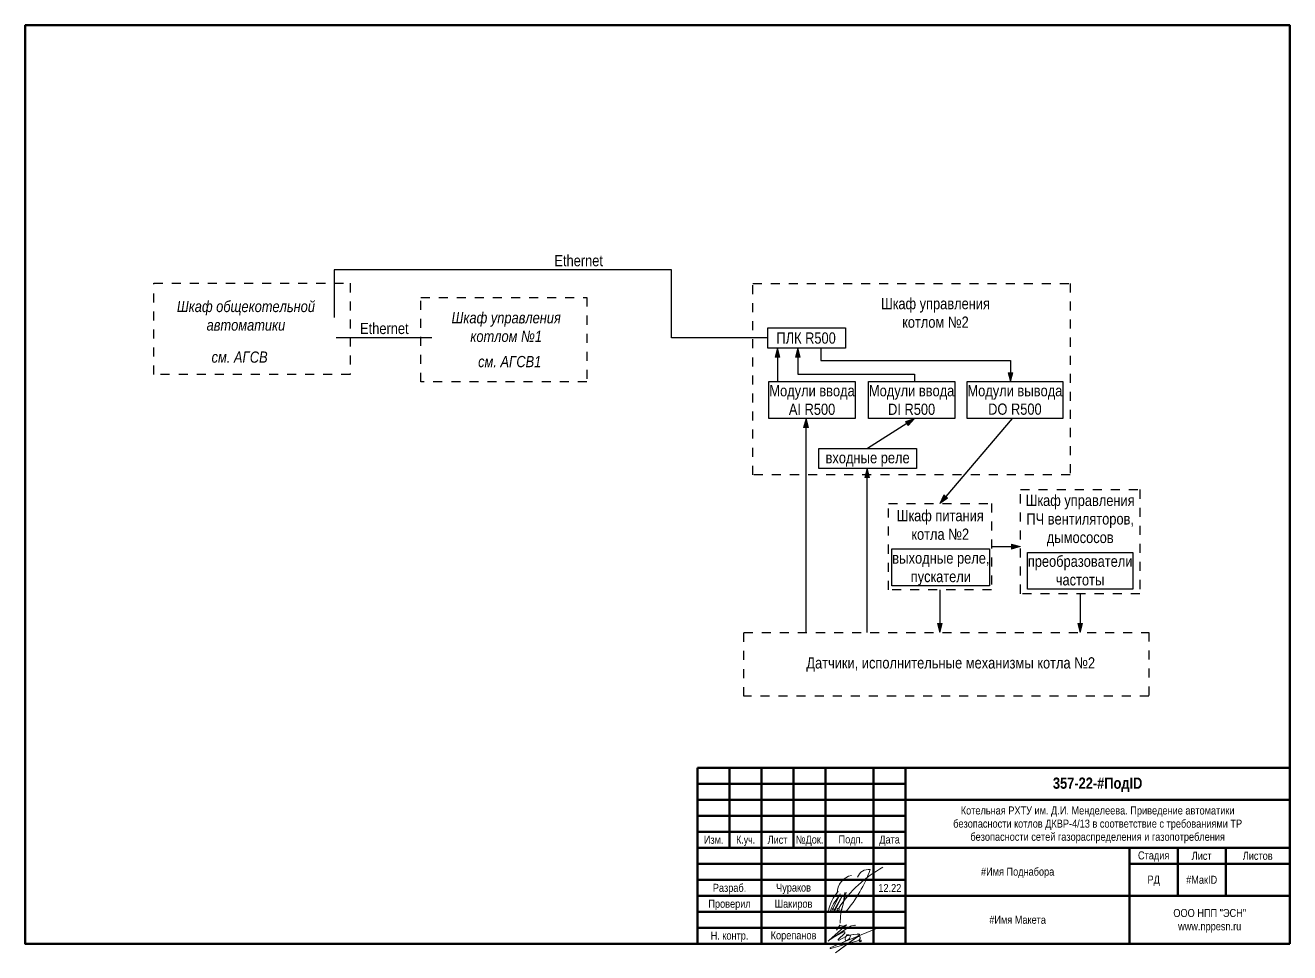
# Model space of a CAD drawing. Header units: millimetres. Extents: x -6000 to 26000, y -6000 to 26000.
# Drawn here: x 20 to 415, y -3928.5 to -3638.7 of the extents above; entities that cross this region are included whole.
import ezdxf

# ---------------------------------------------------------------- set-up
doc = ezdxf.new("R2010")
doc.units = ezdxf.units.MM
doc.header["$MEASUREMENT"] = 0
doc.linetypes.add('Штриховая', pattern=[5.644444, 2.822222, -2.822222])
for name, color, linetype, lineweight in [('0_Ном._пера__1', 7, 'Continuous', 15), ('0_Ном._пера__21', 7, 'Continuous', 30), ('0_Ном._пера__241', 7, 'Continuous', 50), ('0_Ном._пера__246', 7, 'Continuous', 100), ('2D - Общий_Ном._пера__1', 7, 'Continuous', 15), ('2D - Общий_Ном._пера__21', 7, 'Continuous', 30), ('Аннотация - Текст_Ном._пера__1', 7, 'Continuous', 15)]:
    doc.layers.add(name, color=color, linetype=linetype, lineweight=lineweight)
doc.layers.add('0_Ном._пера__9', color=7, linetype='Continuous', lineweight=15, true_color=0x3dad99)
doc.layers.add('2D - Общий', color=7, linetype='Continuous')
doc.styles.add('СГЕНЕРИР_СТИЛЬ_1', font='')
doc.styles.add('СГЕНЕРИР_СТИЛЬ_3', font='')
doc.styles.add('СГЕНЕРИР_СТИЛЬ_4', font='')
doc.styles.get('СГЕНЕРИР_СТИЛЬ_1').set_extended_font_data('Arial Narrow')
doc.styles.get('СГЕНЕРИР_СТИЛЬ_3').set_extended_font_data('Arial Narrow', italic=True)
doc.styles.get('СГЕНЕРИР_СТИЛЬ_4').set_extended_font_data('Arial Narrow', bold=True)

# ---------------------------------------------------------------- blocks, each defined once
blk = doc.blocks.new('Линия_87', base_point=(305.73, -3815.11))
at = {"linetype": 'Continuous', "lineweight": 0, "true_color": 0x000000}
blk.add_hatch(color=18, dxfattribs=at).paths.add_polyline_path([(305.73, -3828.42), (306.48, -3825.62), (304.98, -3825.62)])
at = {"layer": '0_Ном._пера__1', "color": 7, "linetype": 'Continuous', "lineweight": 15}
for p, q in [((304.98, -3825.62), (306.48, -3825.62)), ((305.73, -3828.42), (304.98, -3825.62)), ((305.73, -3828.42), (306.48, -3825.62))]:
    blk.add_line(p, q, dxfattribs=at)
at = {"layer": '0_Ном._пера__21', "color": 7, "linetype": 'Continuous', "lineweight": 30}
blk.add_line((305.73, -3815.11), (305.73, -3825.62), dxfattribs=at)
blk = doc.blocks.new('Линия_88', base_point=(263.9, -3828.42))
at = {"linetype": 'Continuous', "lineweight": 0, "true_color": 0x000000}
blk.add_hatch(color=18, dxfattribs=at).paths.add_polyline_path([(263.9, -3761.6), (263.15, -3764.4), (264.65, -3764.4)])
at = {"layer": '0_Ном._пера__1', "color": 7, "linetype": 'Continuous', "lineweight": 15}
for p, q in [((263.9, -3761.6), (263.15, -3764.4)), ((263.9, -3761.6), (264.65, -3764.4)), ((264.65, -3764.4), (263.15, -3764.4))]:
    blk.add_line(p, q, dxfattribs=at)
at = {"layer": '0_Ном._пера__21', "color": 7, "linetype": 'Continuous', "lineweight": 30}
blk.add_line((263.9, -3828.42), (263.9, -3764.4), dxfattribs=at)
blk = doc.blocks.new('Линия_89', base_point=(282.98, -3828.42))
at = {"linetype": 'Continuous', "lineweight": 0, "true_color": 0x000000}
blk.add_hatch(color=18, dxfattribs=at).paths.add_polyline_path([(282.98, -3777.19), (282.23, -3779.99), (283.73, -3779.99)])
at = {"layer": '0_Ном._пера__1', "color": 7, "linetype": 'Continuous', "lineweight": 15}
for p, q in [((282.98, -3777.19), (282.23, -3779.99)), ((283.73, -3779.99), (282.23, -3779.99)), ((282.98, -3777.19), (283.73, -3779.99))]:
    blk.add_line(p, q, dxfattribs=at)
at = {"layer": '0_Ном._пера__21', "color": 7, "linetype": 'Continuous', "lineweight": 30}
blk.add_line((282.98, -3828.42), (282.98, -3779.99), dxfattribs=at)
blk = doc.blocks.new('Линия_90', base_point=(254.96, -3739.58))
at = {"linetype": 'Continuous', "lineweight": 0, "true_color": 0x000000}
blk.add_hatch(color=18, dxfattribs=at).paths.add_polyline_path([(254.96, -3739.58), (254.21, -3742.38), (255.71, -3742.38)])
at = {"layer": '0_Ном._пера__1', "color": 7, "linetype": 'Continuous', "lineweight": 15}
for p, q in [((254.96, -3739.58), (254.21, -3742.38)), ((254.96, -3739.58), (255.71, -3742.38)), ((255.71, -3742.38), (254.21, -3742.38))]:
    blk.add_line(p, q, dxfattribs=at)
at = {"layer": '0_Ном._пера__21', "color": 7, "linetype": 'Continuous', "lineweight": 30}
blk.add_line((254.96, -3742.38), (254.96, -3750.07), dxfattribs=at)
blk = doc.blocks.new('Линия_91', base_point=(261.36, -3739.58))
at = {"linetype": 'Continuous', "lineweight": 0, "true_color": 0x000000}
blk.add_hatch(color=18, dxfattribs=at).paths.add_polyline_path([(261.36, -3739.58), (260.61, -3742.38), (262.11, -3742.38)])
at = {"layer": '0_Ном._пера__1', "color": 7, "linetype": 'Continuous', "lineweight": 15}
for p, q in [((261.36, -3739.58), (260.61, -3742.38)), ((261.36, -3739.58), (262.11, -3742.38)), ((262.11, -3742.38), (260.61, -3742.38))]:
    blk.add_line(p, q, dxfattribs=at)
at = {"layer": '0_Ном._пера__21', "color": 7, "linetype": 'Continuous', "lineweight": 30}
blk.add_line((261.36, -3742.38), (261.36, -3747.77), dxfattribs=at)
blk = doc.blocks.new('Линия_92', base_point=(327.76, -3743.42))
at = {"linetype": 'Continuous', "lineweight": 0, "true_color": 0x000000}
blk.add_hatch(color=18, dxfattribs=at).paths.add_polyline_path([(327.76, -3750.07), (328.51, -3747.27), (327.01, -3747.27)])
at = {"layer": '0_Ном._пера__1', "color": 7, "linetype": 'Continuous', "lineweight": 15}
for p, q in [((327.01, -3747.27), (328.51, -3747.27)), ((327.76, -3750.07), (327.01, -3747.27)), ((327.76, -3750.07), (328.51, -3747.27))]:
    blk.add_line(p, q, dxfattribs=at)
at = {"layer": '0_Ном._пера__21', "color": 7, "linetype": 'Continuous', "lineweight": 30}
blk.add_line((327.76, -3743.42), (327.76, -3747.27), dxfattribs=at)
blk = doc.blocks.new('Линия_93', base_point=(328.28, -3761.6))
at = {"linetype": 'Continuous', "lineweight": 0, "true_color": 0x000000}
blk.add_hatch(color=18, dxfattribs=at).paths.add_polyline_path([(305.73, -3788.1), (308.11, -3786.45), (306.97, -3785.48)])
at = {"layer": '0_Ном._пера__1', "color": 7, "linetype": 'Continuous', "lineweight": 15}
for p, q in [((305.73, -3788.1), (306.97, -3785.48)), ((305.73, -3788.1), (308.11, -3786.45)), ((306.97, -3785.48), (308.11, -3786.45))]:
    blk.add_line(p, q, dxfattribs=at)
at = {"layer": '0_Ном._пера__21', "color": 7, "linetype": 'Continuous', "lineweight": 30}
blk.add_line((328.28, -3761.6), (307.54, -3785.97), dxfattribs=at)
blk = doc.blocks.new('Линия_94', base_point=(297.74, -3761.6))
at = {"layer": '2D - Общий', "linetype": 'Continuous', "lineweight": 0, "true_color": 0x000000}
blk.add_hatch(color=18, dxfattribs=at).paths.add_polyline_path([(297.74, -3761.6), (294.98, -3762.48), (295.79, -3763.74)])
at = {"layer": '2D - Общий_Ном._пера__1', "color": 7, "linetype": 'Continuous', "lineweight": 15}
for p, q in [((297.74, -3761.6), (294.98, -3762.48)), ((295.79, -3763.74), (294.98, -3762.48)), ((297.74, -3761.6), (295.79, -3763.74))]:
    blk.add_line(p, q, dxfattribs=at)
at = {"layer": '2D - Общий_Ном._пера__21', "color": 7, "linetype": 'Continuous', "lineweight": 30}
blk.add_line((295.38, -3763.11), (283.14, -3770.95), dxfattribs=at)
blk = doc.blocks.new('Линия_95', base_point=(321.84, -3801.61))
at = {"linetype": 'Continuous', "lineweight": 0, "true_color": 0x000000}
blk.add_hatch(color=18, dxfattribs=at).paths.add_polyline_path([(330.91, -3801.61), (328.11, -3800.86), (328.11, -3802.36)])
at = {"layer": '0_Ном._пера__1', "color": 7, "linetype": 'Continuous', "lineweight": 15}
for p, q in [((328.11, -3802.36), (328.11, -3800.86)), ((330.91, -3801.61), (328.11, -3800.86)), ((330.91, -3801.61), (328.11, -3802.36))]:
    blk.add_line(p, q, dxfattribs=at)
at = {"layer": '0_Ном._пера__21', "color": 7, "linetype": 'Continuous', "lineweight": 30}
blk.add_line((321.84, -3801.61), (328.11, -3801.61), dxfattribs=at)
blk = doc.blocks.new('Линия_96', base_point=(349.54, -3816.32))
at = {"linetype": 'Continuous', "lineweight": 0, "true_color": 0x000000}
blk.add_hatch(color=18, dxfattribs=at).paths.add_polyline_path([(349.54, -3828.42), (350.29, -3825.62), (348.79, -3825.62)])
at = {"layer": '0_Ном._пера__1', "color": 7, "linetype": 'Continuous', "lineweight": 15}
for p, q in [((348.79, -3825.62), (350.29, -3825.62)), ((349.54, -3828.42), (348.79, -3825.62)), ((349.54, -3828.42), (350.29, -3825.62))]:
    blk.add_line(p, q, dxfattribs=at)
at = {"layer": '0_Ном._пера__21', "color": 7, "linetype": 'Continuous', "lineweight": 30}
blk.add_line((349.54, -3816.32), (349.54, -3825.62), dxfattribs=at)

msp = doc.modelspace()

# ---------------------------------------------------------------- linework, layer by layer
at = {"layer": '0_Ном._пера__21', "color": 7, "linetype": 'Continuous', "lineweight": 30}
for p, q in [((221.87, -3715.18), (116.54, -3715.18)), ((116.54, -3715.18), (116.54, -3730.07)), ((221.87, -3736.41), (221.87, -3715.18)), ((146.96, -3736.37), (117.13, -3736.37)), ((251.99, -3736.41), (221.87, -3736.41)), ((251.99, -3733.24), (276.26, -3733.23)), ((251.99, -3739.58), (251.99, -3733.24)), ((276.26, -3733.23), (276.26, -3739.58)), ((276.26, -3739.58), (251.99, -3739.58)), ((268.52, -3739.58), (268.52, -3743.42)), ((268.52, -3743.42), (327.76, -3743.42)), ((261.36, -3747.77), (297.82, -3747.77)), ((297.82, -3747.77), (297.82, -3750.07)), ((252.32, -3750.07), (279.23, -3750.07)), ((252.32, -3761.6), (252.32, -3750.07)), ((279.23, -3750.07), (279.23, -3761.6)), ((283.43, -3750.07), (310.35, -3750.07)), ((283.43, -3761.6), (283.43, -3750.07)), ((310.35, -3750.07), (310.35, -3761.6)), ((314.19, -3750.07), (344.11, -3750.07)), ((314.19, -3761.6), (314.19, -3750.07)), ((344.11, -3750.07), (344.11, -3761.6)), ((279.23, -3761.6), (252.32, -3761.6)), ((310.35, -3761.6), (283.43, -3761.6)), ((344.11, -3761.6), (314.19, -3761.6)), ((267.91, -3770.95), (298.38, -3770.95)), ((267.91, -3777.19), (267.91, -3770.95)), ((298.38, -3770.95), (298.38, -3777.19)), ((298.38, -3777.19), (267.91, -3777.19)), ((290.72, -3802.3), (321.19, -3802.3)), ((290.72, -3813.83), (290.72, -3802.3)), ((321.19, -3802.3), (321.19, -3813.84)), ((333.07, -3803.42), (365.98, -3803.42)), ((333.07, -3814.95), (333.07, -3803.42)), ((365.98, -3803.42), (365.98, -3814.95)), ((321.19, -3813.84), (290.72, -3813.84)), ((365.98, -3814.95), (333.07, -3814.95))]:
    msp.add_line(p, q, dxfattribs=at)
at = {"layer": '0_Ном._пера__241', "color": 7, "linetype": 'Continuous', "lineweight": 50}
for p, q in [((240, -3870.73), (240, -3895.73)), ((260, -3870.73), (260, -3895.73)), ((230, -3875.73), (295, -3875.73)), ((230, -3885.73), (295, -3885.73)), ((295, -3890.73), (230, -3890.73)), ((295, -3900.73), (230, -3900.73)), ((295, -3905.73), (230, -3905.73)), ((295, -3910.73), (230, -3910.73)), ((295, -3915.73), (230, -3915.73)), ((295, -3920.73), (230, -3920.73))]:
    msp.add_line(p, q, dxfattribs=at)
at = {"layer": '0_Ном._пера__246', "color": 7, "linetype": 'Continuous', "lineweight": 100}
for p, q in [((415, -3870.73), (230, -3870.73)), ((230, -3870.73), (230, -3925.73)), ((250, -3870.73), (250, -3925.73)), ((270, -3870.73), (270, -3925.73)), ((285, -3870.73), (285, -3925.73)), ((295, -3870.73), (295, -3925.73)), ((415, -3880.73), (230, -3880.73)), ((415, -3895.73), (230, -3895.73)), ((365, -3925.73), (365, -3895.73)), ((380, -3895.73), (380, -3910.73)), ((395, -3895.73), (395, -3910.73)), ((415, -3900.73), (365, -3900.73)), ((415, -3910.73), (295, -3910.73))]:
    msp.add_line(p, q, dxfattribs=at)
at = {"layer": '0_Ном._пера__246', "color": 7, "linetype": 'Continuous', "lineweight": 100, "flags": 128}
msp.add_lwpolyline([(415, -3925.73), (415, -3638.73), (20, -3638.73), (20, -3925.73)], close=True, dxfattribs=at)
at = {"layer": '0_Ном._пера__9', "color": 135, "linetype": 'Continuous', "lineweight": 15, "true_color": 0x3dad99}
for p, q in [((274.54, -3910.07), (271.86, -3915.62)), ((275.49, -3913.37), (276.47, -3909.6)), ((275.49, -3913.37), (276.07, -3909.63)), ((272.35, -3915.72), (275.1, -3910.93)), ((275.1, -3910.93), (272.84, -3915.62)), ((274.53, -3915.88), (275.27, -3914.14)), ((273.33, -3915.72), (273.51, -3915.4)), ((274.27, -3914.79), (274.13, -3915.83))]:
    msp.add_line(p, q, dxfattribs=at)
at = {"layer": '0_Ном._пера__9', "color": 135, "linetype": 'Continuous', "lineweight": 15, "true_color": 0x3dad99, "flags": 128}
for points in [[(273.37, -3921.49), (274.48, -3919.85, -0.414214), (274.51, -3919.85), (274.64, -3919.94, 0.267949), (275.98, -3920.04), (276.48, -3919.8, -0.775573), (276.51, -3919.83), (271.17, -3924.58), (270.81, -3924.92), (270.95, -3924.78, 0.030067), (271.39, -3924.41), (276.91, -3920.72, -0.091908), (278.11, -3920.13), (279.12, -3919.87, -0.933541), (279.19, -3919.99)], [(271.87, -3924.1), (275.11, -3922.26, -0.08719), (275.64, -3922.02), (275.75, -3922, -0.702393), (275.98, -3922.34), (273.94, -3924.36, 0.136086), (273.9, -3924.47, 0.443716), (274.02, -3924.61), (274.18, -3924.61, 0.161222), (274.25, -3924.58), (276.29, -3923.38, -0.026522), (276.38, -3923.32, -0.768791), (276.46, -3923.39), (276.23, -3923.83, 0.105043), (276.11, -3924.24, 0.43472), (276.54, -3924.71, 0.16132), (276.66, -3924.66), (277.28, -3924.21, 0.102211), (277.56, -3923.89), (277.58, -3923.85, -0.023478), (277.62, -3923.79, 0.197304), (277.75, -3923.24, 0.161257), (277.69, -3923.12, 0.094433), (277.46, -3922.97), (277.44, -3922.96, 0.083774), (277.2, -3922.91, 0.05387), (276.8, -3922.93, 0.985858), (276.69, -3923.25), (278.65, -3922.81, -0.027151), (278.73, -3922.79), (280.02, -3922.65, -0.046388), (280.15, -3922.65), (280.38, -3922.67, -0.65616), (280.5, -3923.02), (273.14, -3928.49), (279.32, -3924), (280.16, -3923.44), (280.27, -3923.42, -0.038414), (280.38, -3923.42), (280.48, -3923.42), (280.5, -3923.42, -0.402341), (280.8, -3924.03, 0.020676), (280.78, -3924.08), (280.55, -3924.46, 0.467701), (280.83, -3925.07, 0.131652), (281.07, -3924.98, 0.726247), (280.97, -3924.61), (280.88, -3924.6, 0.115506), (280.74, -3924.61), (274.6, -3926.32), (271.6, -3927.15), (271.48, -3927.14, -0.747293), (271.44, -3926.99), (273.5, -3926.01), (286.93, -3920.54)]]:
    msp.add_lwpolyline(points, format="xyb", dxfattribs=at)
at = {"layer": '0_Ном._пера__9', "color": 135, "linetype": 'Continuous', "lineweight": 15, "true_color": 0x3dad99}
for centre, radius, start, end in [((306.41, -3935.56), 38.51, 118.6981, 146.8966), ((243.78, -3888.22), 42.61, 319.6537, 340.3805), ((283.34, -3906.01), 3.52, 80.6082, 161.7985), ((279.27, -3909.87), 5.66, 101.6434, 180.3746), ((283.79, -3917.96), 13.12, 138.6736, 169.7126), ((286.05, -3920.97), 15.59, 139.9163, 160.3208), ((296.11, -3919.61), 21.55, 163.167, 179.0964), ((272.19, -3915.42), 0.668, 353.3227, 96.6773), ((273.35, -3915.12), 0.661, 268.7016, 341.1724)]:
    msp.add_arc(centre, radius, start, end, dxfattribs=at)
msp.add_ellipse((273.9, -3915.19), major_axis=(0.248, 0.662), ratio=0.421875, dxfattribs=at)
at = {"layer": '2D - Общий_Ном._пера__21', "color": 7, "linetype": 'Штриховая', "lineweight": 30}
for p, q in [((60.12, -3719.35), (121.54, -3719.35)), ((60.12, -3747.88), (60.12, -3719.35)), ((121.54, -3719.35), (121.54, -3747.88)), ((247.25, -3719.39), (346.38, -3719.39)), ((247.25, -3779.17), (247.25, -3719.39)), ((346.38, -3719.39), (346.38, -3779.17)), ((143.52, -3723.81), (195.43, -3723.81)), ((143.52, -3750.18), (143.52, -3723.81)), ((195.43, -3723.81), (195.43, -3750.18)), ((121.54, -3747.88), (60.12, -3747.88)), ((195.43, -3750.18), (143.52, -3750.18)), ((346.38, -3779.17), (247.25, -3779.17)), ((330.91, -3783.82), (368.17, -3783.82)), ((330.91, -3816.32), (330.91, -3783.82)), ((368.17, -3783.82), (368.17, -3816.32)), ((289.62, -3788.1), (321.84, -3788.1)), ((289.62, -3815.11), (289.62, -3788.1)), ((321.84, -3788.1), (321.84, -3815.11)), ((321.84, -3815.11), (289.62, -3815.11)), ((368.17, -3816.32), (330.91, -3816.32)), ((244.43, -3828.42), (371.03, -3828.42)), ((244.43, -3848.32), (244.43, -3828.42)), ((371.03, -3828.42), (371.03, -3848.32)), ((371.03, -3848.32), (244.43, -3848.32))]:
    msp.add_line(p, q, dxfattribs=at)

# ---------------------------------------------------------------- block references
at = {"color": 7, "linetype": 'Continuous', "lineweight": 30}
for name, p in [('Линия_90', (254.96, -3739.58)), ('Линия_91', (261.36, -3739.58)), ('Линия_92', (327.76, -3743.42)), ('Линия_88', (263.9, -3828.42)), ('Линия_93', (328.28, -3761.6)), ('Линия_89', (282.98, -3828.42)), ('Линия_95', (321.84, -3801.61)), ('Линия_87', (305.73, -3815.11)), ('Линия_96', (349.54, -3816.32))]:
    msp.add_blockref(name, p, dxfattribs=at)
at = {"layer": '2D - Общий', "color": 7, "linetype": 'Continuous', "lineweight": 30}
msp.add_blockref('Линия_94', (297.74, -3761.6), dxfattribs=at)

# ---------------------------------------------------------------- texts
at = {"layer": '0_Ном._пера__1', "color": 7, "linetype": 'Continuous', "lineweight": 15, "attachment_point": 5}
for s, insert, char_height, style in [('\\A1;{\\pqc;\\fArial Narrow|b1|i0|c204|p34;357-22\\fArial Narrow|b1|i0|c204|p34;-\\fArial Narrow|b1|i0|c204|p34;#ПодID}', (355, -3876.02), 3.5, 'СГЕНЕРИР_СТИЛЬ_4'), ('\\A1;{\\pqc;\\fArial Narrow|b0|i0|c204|p34;Изм.}', (235.04, -3893.22), 2.5, 'СГЕНЕРИР_СТИЛЬ_1'), ('\\A1;{\\W0.950000x;\\pqc;\\fArial Narrow|b0|i0|c204|p34;К.уч.}', (245.04, -3893.56), 2.5, 'СГЕНЕРИР_СТИЛЬ_1'), ('\\A1;{\\pqc;\\fArial Narrow|b0|i0|c204|p34;Лист}', (255, -3893.22), 2.5, 'СГЕНЕРИР_СТИЛЬ_1'), ('\\A1;{\\pqc;\\fArial Narrow|b0|i0|c204|p34;№Док.}', (265, -3893.49), 2.5, 'СГЕНЕРИР_СТИЛЬ_1'), ('\\A1;{\\pqc;\\fArial Narrow|b0|i0|c204|p34; Подп.}', (277.5, -3893.45), 2.5, 'СГЕНЕРИР_СТИЛЬ_1'), ('\\A1;{\\pqc;\\fArial Narrow|b0|i0|c204|p34;Дата}', (290, -3893.49), 2.5, 'СГЕНЕРИР_СТИЛЬ_1'), ('\\A1;{\\pqc;\\fArial Narrow|b0|i0|c204|p34;Стадия}', (372.5, -3898.45), 2.5, 'СГЕНЕРИР_СТИЛЬ_1'), ('\\A1;{\\pqc;\\fArial Narrow|b0|i0|c204|p34;Лист}', (387.5, -3898.24), 2.5, 'СГЕНЕРИР_СТИЛЬ_1'), ('\\A1;{\\pqc;\\fArial Narrow|b0|i0|c204|p34;Листов}', (405, -3898.24), 2.5, 'СГЕНЕРИР_СТИЛЬ_1'), ('\\A1;{\\pqc;\\fArial Narrow|b0|i0|c204|p34;#Имя Поднабора}', (330, -3903.54), 2.5, 'СГЕНЕРИР_СТИЛЬ_1'), ('\\A1;{\\pqc;\\fArial Narrow|b0|i0|c204|p34;РД}', (372.5, -3906.01), 2.5, 'СГЕНЕРИР_СТИЛЬ_1'), ('\\A1;{\\pqc;\\fArial Narrow|b0|i0|c204|p34;#МакID}', (387.5, -3905.72), 2.5, 'СГЕНЕРИР_СТИЛЬ_1'), ('\\A1;{\\pqc;\\fArial Narrow|b0|i0|c204|p34;#Имя Макета}', (330, -3918.22), 2.5, 'СГЕНЕРИР_СТИЛЬ_1')]:
    msp.add_mtext(s, dxfattribs=dict(at, insert=insert, char_height=char_height, style=style))
at = {"layer": '0_Ном._пера__1', "color": 7, "linetype": 'Continuous', "lineweight": 15, "insert": (355, -3888.54), "char_height": 2.5, "width": 102.1134, "attachment_point": 5, "line_spacing_factor": 0.984993, "style": 'СГЕНЕРИР_СТИЛЬ_1'}
msp.add_mtext('\\A1;{\\pqc;\\fArial Narrow|b0|i0|c204|p34;Котельная РХТУ им. Д.И. Менделеева. Приведение автоматики безопасности котлов ДКВР-4/13 в соответствие с требованиями ТР безопасности сетей газораспределения и газопотребления}', dxfattribs=at)
at = {"layer": '0_Ном._пера__1', "color": 7, "linetype": 'Continuous', "lineweight": 15, "insert": (390, -3918.54), "char_height": 2.5, "attachment_point": 5, "line_spacing_factor": 0.996855, "style": 'СГЕНЕРИР_СТИЛЬ_1'}
msp.add_mtext('\\A1;{\\pqc;\\fArial Narrow|b0|i0|c204|p34;ООО НПП "ЭСН"\\P\\pqc;\\fArial Narrow|b0|i0|c204|p34;www.nppesn.ru}', dxfattribs=at)
at = {"layer": 'Аннотация - Текст_Ном._пера__1', "color": 7, "linetype": 'Continuous', "lineweight": 15, "attachment_point": 2}
for s, insert, char_height, style in [('\\A1;{\\pqc;\\fArial Narrow|b0|i0|c204|p34;Ethernet}', (192.88, -3710.51), 3.5, 'СГЕНЕРИР_СТИЛЬ_1'), ('\\A1;{\\pqc;\\fArial Narrow|b0|i0|c204|p34;Ethernet}', (132.17, -3731.7), 3.5, 'СГЕНЕРИР_СТИЛЬ_1'), ('\\A1;{\\pqc;\\fArial Narrow|b0|i0|c204|p34;ПЛК R500}', (263.92, -3734.7), 3.5, 'СГЕНЕРИР_СТИЛЬ_1'), ('\\A1;{\\pqc;\\fArial Narrow|b0|i1|c204|p34;см. АГСВ}', (86.95, -3740.65), 3.5, 'СГЕНЕРИР_СТИЛЬ_3'), ('\\A1;{\\pqc;\\fArial Narrow|b0|i1|c204|p34;см. АГСВ\\fArial Narrow|b0|i1|c204|p34;1}', (171.33, -3742.05), 3.5, 'СГЕНЕРИР_СТИЛЬ_3'), ('\\A1;{\\pqc;\\fArial Narrow|b0|i0|c204|p34;входные реле}', (283.14, -3772.08), 3.5, 'СГЕНЕРИР_СТИЛЬ_1'), ('\\A1;{\\pqc;\\fArial Narrow|b0|i0|c204|p34;Датчики, исполнительные механизмы котла №\\fArial Narrow|b0|i0|c204|p34;2}', (309.1, -3836.19), 3.5, 'СГЕНЕРИР_СТИЛЬ_1'), ('\\A1;{\\pqc;\\fArial Narrow|b0|i0|c204|p34;Разраб.}', (240, -3906.97), 2.5, 'СГЕНЕРИР_СТИЛЬ_1'), ('\\A1;{\\pqc;\\fArial Narrow|b0|i0|c204|p34;Чураков}', (260, -3906.89), 2.5, 'СГЕНЕРИР_СТИЛЬ_1'), ('\\A1;{\\pqc;\\fArial Narrow|b0|i0|c204|p34;12.22}', (290.08, -3907.03), 2.5, 'СГЕНЕРИР_СТИЛЬ_1'), ('\\A1;{\\pqc;\\fArial Narrow|b0|i0|c204|p34;Проверил}', (240, -3911.94), 2.5, 'СГЕНЕРИР_СТИЛЬ_1'), ('\\A1;{\\pqc;\\fArial Narrow|b0|i0|c204|p34;Шакиров}', (260, -3911.94), 2.5, 'СГЕНЕРИР_СТИЛЬ_1'), ('\\A1;{\\pqc;\\fArial Narrow|b0|i0|c204|p34;Н. контр.}', (240, -3921.89), 2.5, 'СГЕНЕРИР_СТИЛЬ_1'), ('\\A1;{\\pqc;\\fArial Narrow|b0|i0|c204|p34;Корепанов}', (260, -3921.81), 2.5, 'СГЕНЕРИР_СТИЛЬ_1')]:
    msp.add_mtext(s, dxfattribs=dict(at, insert=insert, char_height=char_height, style=style))
at = {"layer": 'Аннотация - Текст_Ном._пера__1', "color": 7, "linetype": 'Continuous', "lineweight": 15, "char_height": 3.5, "attachment_point": 2}
for s, insert, line_spacing_factor, style in [('\\A1;{\\pqc;\\fArial Narrow|b0|i1|c204|p34;Шкаф \\fArial Narrow|b0|i1|c204|p34;общекотельной\\P\\pqc;\\fArial Narrow|b0|i1|c204|p34;автоматики}', (88.93, -3724.83), 0.994851, 'СГЕНЕРИР_СТИЛЬ_3'), ('\\A1;{\\pqc;\\fArial Narrow|b0|i0|c204|p34;Шкаф управления\\P\\pqc;\\fArial Narrow|b0|i0|c204|p34;котлом №\\fArial Narrow|b0|i0|c204|p34;2}', (304.34, -3723.94), 0.99225, 'СГЕНЕРИР_СТИЛЬ_1'), ('\\A1;{\\pqc;\\fArial Narrow|b0|i1|c204|p34;Шкаф управления\\P\\pqc;\\fArial Narrow|b0|i1|c204|p34;котлом №\\fArial Narrow|b0|i1|c204|p34;1}', (170.23, -3728.36), 0.992427, 'СГЕНЕРИР_СТИЛЬ_3'), ('\\A1;{\\pqc;\\fArial Narrow|b0|i0|c204|p34;Модули ввода\\P\\pqc;\\fArial Narrow|b0|i0|c204|p34;AI R500}', (265.78, -3751.16), 0.99225, 'СГЕНЕРИР_СТИЛЬ_1'), ('\\A1;{\\pqc;\\fArial Narrow|b0|i0|c204|p34;Модули ввода\\P\\pqc;\\fArial Narrow|b0|i0|c204|p34;D\\fArial Narrow|b0|i0|c204|p34;I R500}', (296.89, -3751.16), 0.99225, 'СГЕНЕРИР_СТИЛЬ_1'), ('\\A1;{\\pqc;\\fArial Narrow|b0|i0|c204|p34;Модули в\\fArial Narrow|b0|i0|c204|p34;ы\\fArial Narrow|b0|i0|c204|p34;вода\\P\\pqc;\\fArial Narrow|b0|i0|c204|p34;DO R500}', (329.15, -3751.16), 0.984532, 'СГЕНЕРИР_СТИЛЬ_1'), ('\\A1;{\\pqc;\\fArial Narrow|b0|i0|c204|p34;Шкаф управления\\P\\pqc;\\fArial Narrow|b0|i0|c204|p34;ПЧ вентиляторов\\fArial Narrow|b0|i0|c204|p34;,\\P\\pqc;\\fArial Narrow|b0|i0|c204|p34;дымососов}', (349.54, -3785.42), 0.992149, 'СГЕНЕРИР_СТИЛЬ_1'), ('\\A1;{\\pqc;\\fArial Narrow|b0|i0|c204|p34;Шкаф питания\\P\\pqc;\\fArial Narrow|b0|i0|c204|p34;котла №\\fArial Narrow|b0|i0|c204|p34;2}', (305.83, -3790.19), 0.99225, 'СГЕНЕРИР_СТИЛЬ_1'), ('\\A1;{\\pqc;\\fArial Narrow|b0|i0|c204|p34;в\\fArial Narrow|b0|i0|c204|p34;ы\\fArial Narrow|b0|i0|c204|p34;ходные реле\\fArial Narrow|b0|i0|c204|p34;,\\P\\pqc;\\fArial Narrow|b0|i0|c204|p34;пускатели}', (306.02, -3803.43), 0.990123, 'СГЕНЕРИР_СТИЛЬ_1'), ('\\A1;{\\pqc;\\fArial Narrow|b0|i0|c204|p34;преобразователи\\P\\pqc;\\fArial Narrow|b0|i0|c204|p34;частоты}', (349.53, -3804.43), 0.994812, 'СГЕНЕРИР_СТИЛЬ_1')]:
    msp.add_mtext(s, dxfattribs=dict(at, insert=insert, line_spacing_factor=line_spacing_factor, style=style))

doc.saveas('drawing.dxf')
